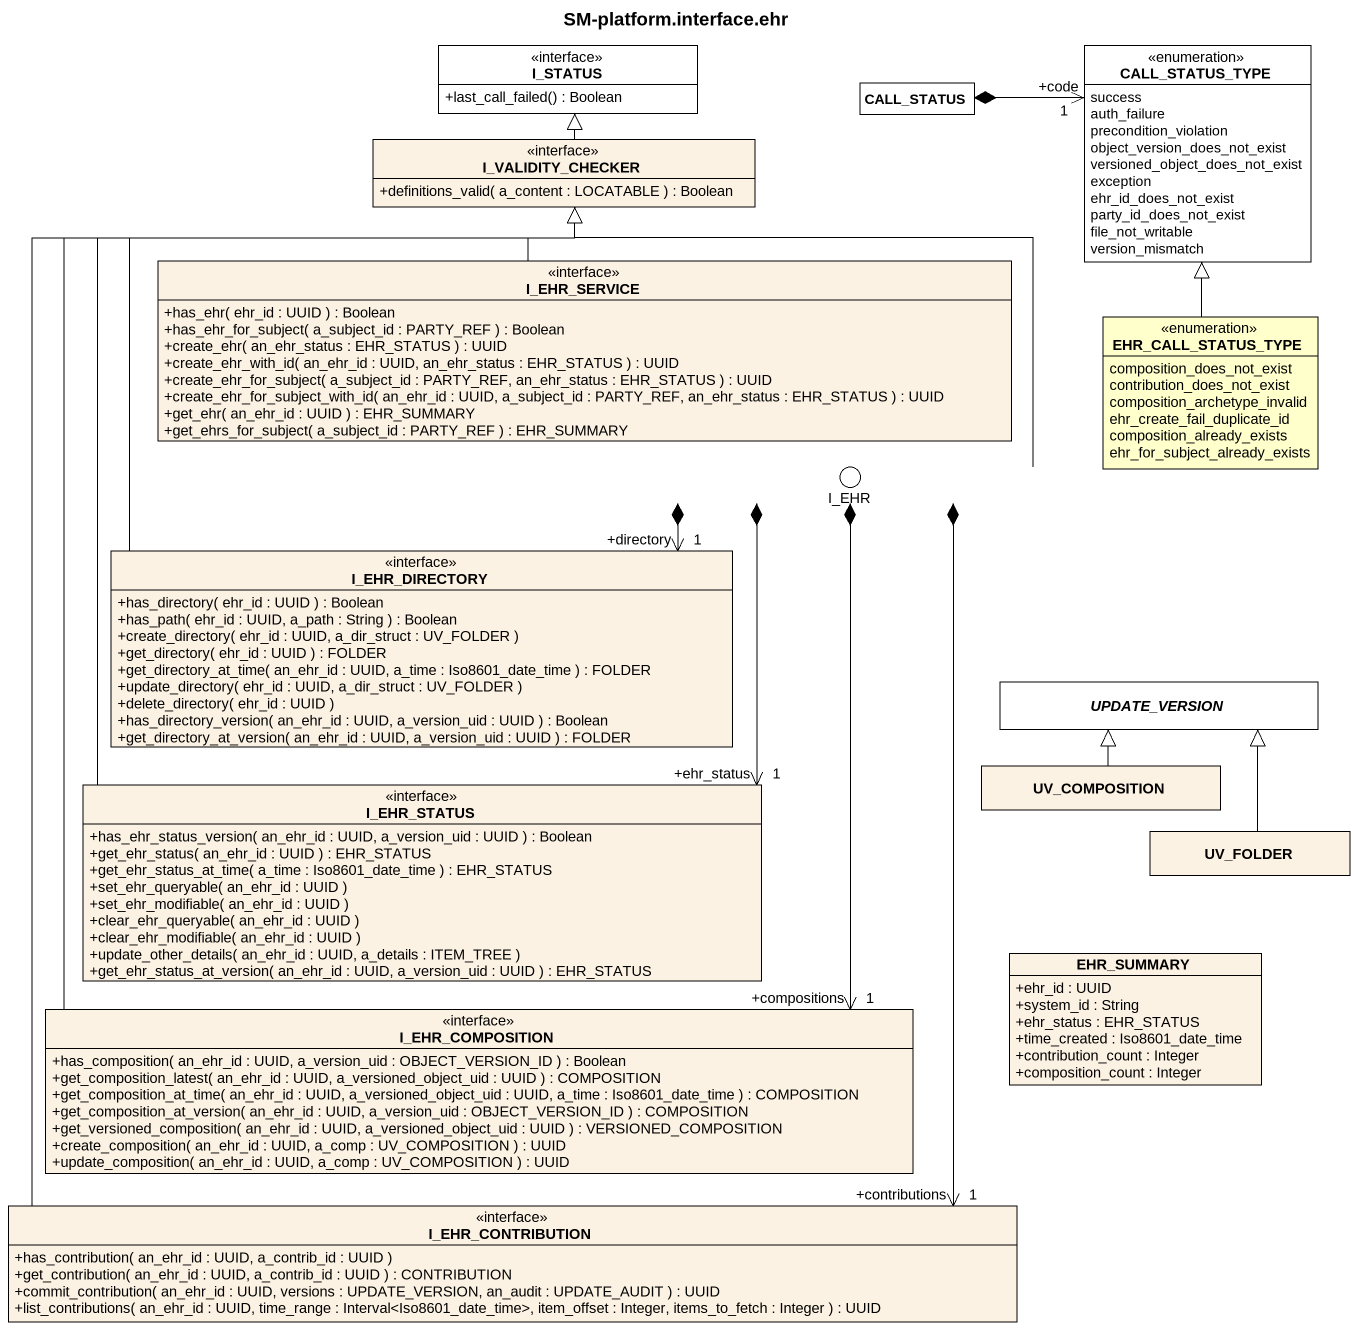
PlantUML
@startuml
title SM-platform.interface.ehr
allowmixing
hide circle
hide empty members
skinparam classAttributeIconSize 0
interface I_STATUS #FFFFFF {
  +last_call_failed() : Boolean
}
enum CALL_STATUS_TYPE #FFFFFF {
  success
  auth_failure
  precondition_violation
  object_version_does_not_exist
  versioned_object_does_not_exist
  exception
  ehr_id_does_not_exist
  party_id_does_not_exist
  file_not_writable
  version_mismatch
}
class CALL_STATUS #FFFFFF
interface I_VALIDITY_CHECKER {
  +definitions_valid( a_content : LOCATABLE ) : Boolean
}
interface I_EHR_SERVICE {
  +has_ehr( ehr_id : UUID ) : Boolean
  +has_ehr_for_subject( a_subject_id : PARTY_REF ) : Boolean
  +create_ehr( an_ehr_status : EHR_STATUS ) : UUID
  +create_ehr_with_id( an_ehr_id : UUID, an_ehr_status : EHR_STATUS ) : UUID
  +create_ehr_for_subject( a_subject_id : PARTY_REF, an_ehr_status : EHR_STATUS ) : UUID
  +create_ehr_for_subject_with_id( an_ehr_id : UUID, a_subject_id : PARTY_REF, an_ehr_status : EHR_STATUS ) : UUID
  +get_ehr( an_ehr_id : UUID ) : EHR_SUMMARY
  +get_ehrs_for_subject( a_subject_id : PARTY_REF ) : EHR_SUMMARY
}
enum EHR_CALL_STATUS_TYPE #FFFFCC {
  composition_does_not_exist
  contribution_does_not_exist
  composition_archetype_invalid
  ehr_create_fail_duplicate_id
  composition_already_exists
  ehr_for_subject_already_exists
}
() I_EHR
interface I_EHR_DIRECTORY {
  +has_directory( ehr_id : UUID ) : Boolean
  +has_path( ehr_id : UUID, a_path : String ) : Boolean
  +create_directory( ehr_id : UUID, a_dir_struct : UV_FOLDER )
  +get_directory( ehr_id : UUID ) : FOLDER
  +get_directory_at_time( an_ehr_id : UUID, a_time : Iso8601_date_time ) : FOLDER
  +update_directory( ehr_id : UUID, a_dir_struct : UV_FOLDER )
  +delete_directory( ehr_id : UUID )
  +has_directory_version( an_ehr_id : UUID, a_version_uid : UUID ) : Boolean
  +get_directory_at_version( an_ehr_id : UUID, a_version_uid : UUID ) : FOLDER
}
abstract class UPDATE_VERSION #FFFFFF
class UV_COMPOSITION
interface I_EHR_STATUS {
  +has_ehr_status_version( an_ehr_id : UUID, a_version_uid : UUID ) : Boolean
  +get_ehr_status( an_ehr_id : UUID ) : EHR_STATUS
  +get_ehr_status_at_time( a_time : Iso8601_date_time ) : EHR_STATUS
  +set_ehr_queryable( an_ehr_id : UUID )
  +set_ehr_modifiable( an_ehr_id : UUID )
  +clear_ehr_queryable( an_ehr_id : UUID )
  +clear_ehr_modifiable( an_ehr_id : UUID )
  +update_other_details( an_ehr_id : UUID, a_details : ITEM_TREE )
  +get_ehr_status_at_version( an_ehr_id : UUID, a_version_uid : UUID ) : EHR_STATUS
}
class UV_FOLDER
class EHR_SUMMARY {
  +ehr_id : UUID
  +system_id : String
  +ehr_status : EHR_STATUS
  +time_created : Iso8601_date_time
  +contribution_count : Integer
  +composition_count : Integer
}
interface I_EHR_COMPOSITION {
  +has_composition( an_ehr_id : UUID, a_version_uid : OBJECT_VERSION_ID ) : Boolean
  +get_composition_latest( an_ehr_id : UUID, a_versioned_object_uid : UUID ) : COMPOSITION
  +get_composition_at_time( an_ehr_id : UUID, a_versioned_object_uid : UUID, a_time : Iso8601_date_time ) : COMPOSITION
  +get_composition_at_version( an_ehr_id : UUID, a_version_uid : OBJECT_VERSION_ID ) : COMPOSITION
  +get_versioned_composition( an_ehr_id : UUID, a_versioned_object_uid : UUID ) : VERSIONED_COMPOSITION
  +create_composition( an_ehr_id : UUID, a_comp : UV_COMPOSITION ) : UUID
  +update_composition( an_ehr_id : UUID, a_comp : UV_COMPOSITION ) : UUID
}
interface I_EHR_CONTRIBUTION {
  +has_contribution( an_ehr_id : UUID, a_contrib_id : UUID )
  +get_contribution( an_ehr_id : UUID, a_contrib_id : UUID ) : CONTRIBUTION
  +commit_contribution( an_ehr_id : UUID, versions : UPDATE_VERSION, an_audit : UPDATE_AUDIT ) : UUID
  +list_contributions( an_ehr_id : UUID, time_range : Interval<Iso8601_date_time>, item_offset : Integer, items_to_fetch : Integer ) : UUID
}
CALL_STATUS_TYPE "+code\n1" <-left-* CALL_STATUS
I_VALIDITY_CHECKER -up-|> I_STATUS
I_EHR_SERVICE -up-|> I_VALIDITY_CHECKER
EHR_CALL_STATUS_TYPE -up-|> CALL_STATUS_TYPE
I_EHR -up-|> I_VALIDITY_CHECKER
I_EHR *-left-> "+directory\n1" I_EHR_DIRECTORY
I_EHR *--> "+ehr_status\n1" I_EHR_STATUS
I_EHR *--> "+compositions\n1" I_EHR_COMPOSITION
I_EHR *--> "+contributions\n1" I_EHR_CONTRIBUTION
I_EHR_DIRECTORY -up-|> I_VALIDITY_CHECKER
UV_COMPOSITION -up-|> UPDATE_VERSION
I_EHR_STATUS -up-|> I_VALIDITY_CHECKER
UV_FOLDER -up-|> UPDATE_VERSION
I_EHR_COMPOSITION -up-|> I_VALIDITY_CHECKER
I_EHR_CONTRIBUTION -up-|> I_VALIDITY_CHECKER
@enduml
